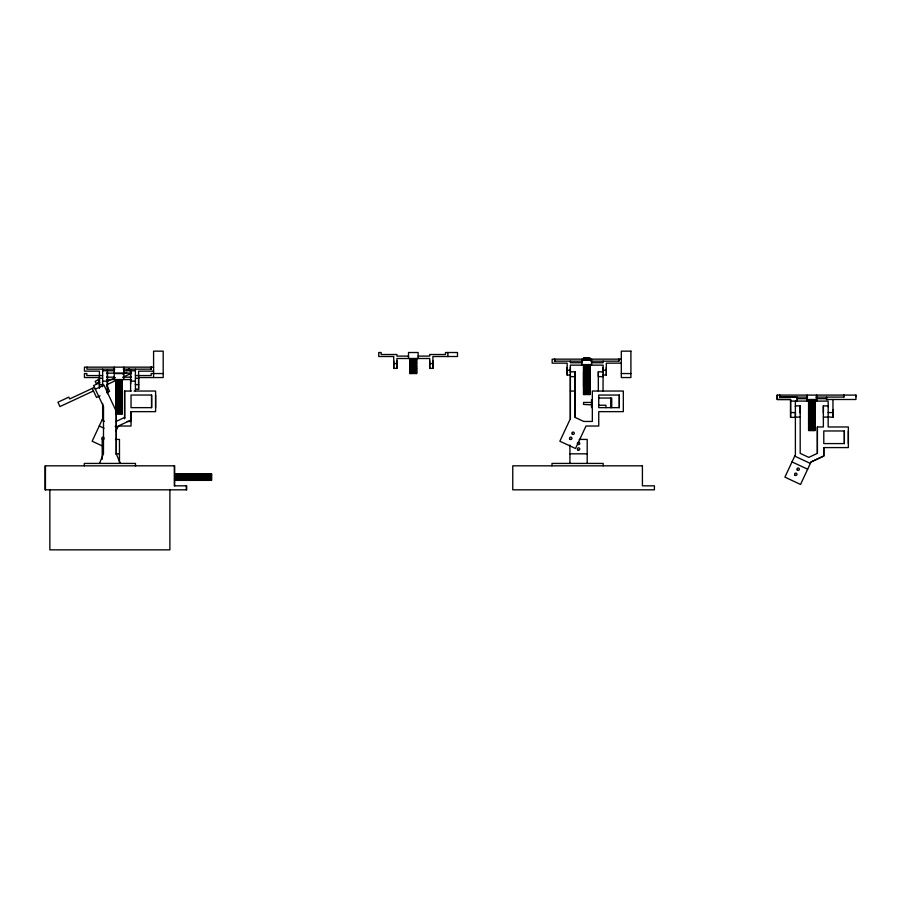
<?xml version="1.0" encoding="UTF-8"?>
<svg xmlns="http://www.w3.org/2000/svg" width="901" height="901" viewBox="0 0 901 901"><rect width="100%" height="100%" fill="white"/><g stroke="black" fill="none" stroke-linecap="round" stroke-linejoin="round"><path stroke-width="1.35" d="M99.437 384.4L99.437 388.038L99.437 371.156L84.446 371.156L84.446 367.157L153.587 367.157M99.437 384.096L99.437 377.992M99.437 376.134L99.437 375.48M102.635 383.882L102.635 384.637L99.437 384.637M102.635 370.739L102.635 369.973M107.433 392.836L107.433 384.637M107.433 383.882L107.433 379.839M107.433 377.035L107.433 372.53M107.433 370.739L107.433 369.973L107.433 393.714M115.824 384.4L115.824 394.593L122.221 394.661L122.221 379.558L122.221 413.852M120.261 463.429L116.274 453.822L116.274 411.43L104.009 385.144L95.303 389.198M124.62 391.045L124.62 418.65L124.62 391.045L131.355 391.034M130.611 383.882L130.611 379.895M130.611 377.035L130.611 372.53M130.611 370.739L130.611 369.973L130.611 391.045M134.046 391.045L155.603 391.034L155.603 411.644L131.028 411.644L131.028 420.08L118.279 426.027L115.981 430.96M135.409 383.882L135.409 384.637L138.608 384.637M135.409 388.917L138.608 389.435L138.608 384.4M135.409 370.739L135.409 369.973M138.608 384.096L138.608 377.992M138.608 376.134L138.608 375.48M151.593 407.646L151.593 395.043L131.028 395.043L131.028 407.646L151.593 407.646L151.593 395.043M155.603 407.646L155.603 395.043M396.924 363.351L396.924 368.396L393.726 368.396L393.726 363.351M393.726 363.058L393.726 360.839M396.924 363.058L396.924 360.839M416.521 363.351L416.521 373.555L410.113 373.555L410.113 363.351M410.113 363.058L410.113 358.508L410.113 373.555M416.521 363.058L416.521 358.508L416.521 373.555M432.908 363.351L432.908 368.396L429.709 368.396L429.709 363.351M429.709 363.058L429.709 360.839M432.908 363.058L432.908 360.839M570.356 375.03L567.157 375.03L567.157 369.996M567.157 369.692L567.157 367.473M570.356 371.831L575.153 371.831L575.153 375.886M570.356 418.74L570.356 376.629L575.153 376.629L575.153 417.445L583.747 421.454L592.34 421.454L592.34 391.045L623.323 391.034L623.323 411.644L598.748 411.644L598.748 426.027L585.999 426.027L575.514 448.518L559.87 441.22L570.356 418.74L570.356 365.153L603.129 365.153L603.039 391.045M570.356 375.886L570.356 374.456M570.356 372.755L570.356 369.996M570.356 369.692L570.356 367.473M583.544 386.597L583.544 376.393M583.544 371.55L583.544 376.1L589.941 376.077M589.941 386.597L589.941 371.55M598.332 375.886L598.332 371.831L603.129 371.899M603.129 375.886L603.129 374.456M603.129 372.755L603.129 369.996M603.129 369.692L603.129 367.473M603.129 375.03L606.328 375.03L606.328 369.996M606.328 369.692L606.328 367.473M619.314 407.646L619.314 395.043L598.748 395.043L598.748 407.646L619.314 407.646L619.314 395.043M855.95 396.688L855.95 395.089L777.203 395.089L777.203 399.481L790.582 399.492L790.582 417.377L795.392 417.377L795.392 412.568L790.582 412.568M779.613 395.089L779.613 397.082L796.991 397.082L796.991 401.08M790.582 417.377L790.582 399.492L777.203 399.481L777.203 395.089M795.392 406.678L795.392 405.912L800.189 405.889L800.189 453.372L808.783 457.381L817.376 453.372L817.376 426.973L823.368 426.973L823.368 405.912L828.165 405.889L828.165 406.678M800.189 412.962L800.189 407.275M800.189 406.959L800.189 405.912M806.981 395.089L806.969 399.492L816.576 399.492L816.576 401.091L816.576 395.089M816.576 398.692L816.576 397.082L816.576 398.692L826.566 398.681L826.566 399.492L855.95 399.492L855.95 395.089M817.376 453.372L817.376 426.973M823.368 412.962L823.368 407.275M823.368 406.959L823.368 405.912M790.582 401.08L828.165 401.091L828.165 426.973L848.359 426.973L848.359 447.583L823.784 447.583L823.784 456.019L811.035 461.965L800.55 484.445L784.906 477.147L795.392 454.667L795.392 401.091M828.165 416.848L832.963 417.377L832.963 412.331M832.963 412.027L832.963 409.809M844.35 443.585L844.35 430.971L823.784 430.971L823.784 443.585L844.35 443.585L844.35 430.971M848.359 443.585L848.359 430.971M575.153 371.831L575.153 417.445M99.47 463.429L103.469 453.822L103.525 406.61L93.614 385.572L99.831 382.677M127.12 369.951L129.305 368.937L131.332 373.284L122.649 377.339M94.459 387.385L69.659 398.952L68.814 397.138L57.934 402.218L59.962 406.565L93.467 390.944M106.6 381.731L115.396 377.62M122.941 374.106L126.714 372.35M106.521 384.851L116.443 380.222M100.079 395.809L96.52 397.465L92.285 388.399M107.196 392.487L109.573 391.383L106.926 385.718M116.026 421.454L124.62 417.445M811.035 461.965L823.784 456.019L823.784 447.583M408.513 356.109L396.924 356.109L396.924 354.51L381.146 354.51L381.146 352.516L378.747 352.516L378.747 356.514L393.726 356.514L393.726 368.396M418.12 356.109L429.709 356.109L429.709 354.51L445.488 354.51L445.488 352.516L457.494 352.516L457.494 356.514L432.908 356.514L432.908 368.396M583.544 358.339L589.941 358.339M583.544 358.418L589.941 358.418M410.113 358.643L416.521 358.643M583.544 358.778L589.941 358.925M410.113 359.06L416.521 359.06M621.307 359.15L552.167 359.15L552.167 363.148L567.157 363.148L567.157 375.03M410.113 359.274L416.521 359.274M410.113 359.409L416.521 359.409M583.544 359.454L589.941 359.454M583.544 359.645L589.941 359.645M410.113 359.893L416.521 359.882M583.544 359.893L589.941 359.893M410.113 359.927L416.521 359.927M410.113 360.377L416.521 360.377M410.113 360.58L416.521 360.58M410.113 360.918L416.521 360.918M410.113 361.076L416.521 361.143M582.564 361.155L554.565 361.155L554.565 359.15M590.921 361.155L618.908 361.155L618.908 359.15M410.113 361.763L416.521 362.011M410.113 362.484L416.521 362.484M410.113 362.63L416.521 362.63M581.945 362.754L570.356 362.754L570.356 361.155M591.54 362.754L603.129 362.754L603.129 361.155M621.307 363.148L606.328 363.148L606.328 375.03M393.726 363.599L396.924 363.599M410.113 363.644L416.521 363.644L410.113 363.756M429.709 363.599L432.908 363.599M410.113 363.993L416.521 363.993M410.113 364.15L416.521 364.15M583.544 364.59L589.941 364.59M410.113 364.623L416.521 364.714L410.113 364.837M410.113 365.479L416.521 365.479M583.544 365.446L589.941 365.446M410.113 365.716L416.521 365.558M589.941 365.851L583.544 365.851L589.941 366.088M410.113 366.054L416.521 366.054M410.113 366.256L416.521 366.256M583.544 366.256L589.941 366.256M410.113 366.617L416.521 366.617M410.113 366.707L416.521 366.707M410.113 367.225L416.521 367.225M583.544 367.056L589.941 367.056M410.113 367.349L416.521 367.349M410.113 367.563L416.521 367.563M583.544 367.495L589.941 367.495M583.544 367.743L589.941 367.619M583.544 367.923L589.941 367.923M410.113 367.98L416.521 367.98M583.544 368.058L589.941 368.058M410.113 368.227L416.521 368.25M410.113 368.509L416.521 368.396M410.113 368.644L416.521 368.61M410.113 368.791L416.521 368.791M583.544 368.779L589.941 368.779M410.113 368.971L416.521 368.971M114.844 369.151L86.856 369.151L87.014 367.157M123.2 369.151L151.188 369.151L151.188 367.157M410.113 369.23L416.521 369.23M583.544 369.173L589.941 369.173M583.544 369.624L589.941 369.5M410.113 369.714L416.521 369.714M410.113 369.996L416.521 369.86M583.544 369.962L589.941 369.962M410.113 370.12L416.521 370.12M410.113 370.345L416.521 370.334M567.157 370.232L570.356 370.232M603.129 370.232L606.328 370.232M102.635 370.75L114.224 370.75M123.82 370.75L135.409 370.75M410.113 370.638L416.521 370.638M583.544 370.604L589.941 370.604M583.544 370.942L589.941 370.942M153.587 371.156L138.608 371.156L138.608 389.435M410.113 371.167L416.521 371.167M410.113 371.46L416.521 371.46M583.544 371.381L589.941 371.415M410.113 371.595L416.521 371.719M410.113 371.741L416.521 371.741M583.544 371.955L589.941 371.955M410.113 372.271L416.521 372.271M410.113 372.575L416.521 372.665M583.544 372.507L589.941 372.507M410.113 372.766L416.521 372.755M583.544 372.777L589.941 372.777M410.113 372.991L416.521 372.991M106.498 373.149L131.546 373.149M410.113 373.138L416.521 373.138M410.113 373.284L416.521 373.284M583.544 373.307L589.941 373.273M163.194 373.555L151.188 373.555L151.188 375.559L135.409 375.559M583.544 373.51L589.941 373.51M621.307 373.555L630.914 373.555M583.544 374.005L589.941 374.005M583.544 374.467L589.941 374.467M583.544 374.67L589.941 374.67M583.544 375.278L589.941 375.165M102.635 375.559L86.856 375.559L86.856 373.555L84.446 373.555L84.446 377.553L99.437 377.553M583.544 375.582L589.941 375.582M583.544 376.584L589.941 376.438M598.332 376.629L603.129 376.629M106.498 377.159L114.224 377.159M123.82 377.159L131.546 377.159M583.544 377.08L589.941 377.08M583.544 377.249L589.941 377.249M138.608 377.553L163.194 377.553L163.194 351.153L153.587 351.153L153.587 377.553M583.544 377.665L589.941 377.665M99.437 378.24L102.635 378.24M135.409 378.24L138.608 378.24M583.544 378.161L589.941 378.161M583.544 378.488L589.941 378.42M583.544 378.983L589.941 378.983M583.544 379.22L589.941 379.22M106.498 379.558L131.546 379.558M115.824 379.693L122.221 379.693M583.544 379.726L589.941 379.726M115.824 380.109L122.221 380.109M583.544 380.222L589.941 380.222M583.544 380.368L589.941 380.368M122.221 380.92L115.824 380.92L122.221 381.055M583.544 380.853L589.941 380.853M102.635 381.157L107.433 381.157M130.611 381.157L135.409 381.157M583.544 381.157L589.941 381.157M115.824 381.416L122.221 381.416M115.824 381.619L122.221 381.619M583.544 381.754L589.941 381.754M115.824 381.956L122.221 381.956M115.824 382.114L122.221 382.193M583.544 382.655L589.941 382.655M115.824 382.959L122.221 382.846M115.824 383.049L122.221 383.049M583.544 383.015L589.941 383.015M115.824 383.522L122.221 383.522M115.824 383.68L122.221 383.68M583.544 383.702L589.941 383.702M115.824 383.916L122.221 383.916M122.221 384.029L115.824 384.006L115.824 379.558L115.824 413.852M583.544 384.085L589.941 383.95M583.544 384.153L589.941 384.153M583.544 384.389L589.941 384.389M115.824 384.806L122.221 384.693M583.544 384.806L589.941 384.806M115.824 385.042L122.221 385.042M115.824 385.189L122.221 385.189M583.544 385.594L589.941 385.56M115.824 385.662L122.221 385.763M583.544 385.797L589.941 385.797M115.824 385.887L122.221 385.876M583.544 386.473L589.941 386.473M115.824 386.754L122.221 386.754M115.824 387.092L122.221 387.092M115.824 387.295L122.221 387.295M583.544 387.295L589.941 387.126M583.544 387.396L589.941 387.396M583.544 387.509L589.941 387.509M583.544 387.689L589.941 387.689M583.544 388.016L589.941 388.016M115.824 388.399L122.221 388.263M115.824 388.613L122.221 388.613M583.544 388.883L589.941 388.86M115.824 389.029L122.221 389.029M115.824 389.277L122.221 389.277M583.544 389.243L589.941 389.243M583.544 389.401L589.941 389.401M115.824 389.683L122.221 389.66M115.824 389.829L122.221 389.829M115.824 390.009L122.221 390.009M115.824 390.268L122.221 390.268M583.544 390.313L589.941 390.313M583.544 390.617L589.941 390.64M115.824 390.764L122.221 390.719M122.221 390.899L115.824 391.034L122.221 391.158M570.356 391.045L575.153 391.045M115.824 391.383L122.221 391.383M583.544 391.563L589.941 391.563M115.824 391.676L122.221 391.676M583.544 391.653L589.941 391.653M583.544 391.834L589.941 391.834M115.824 392.205L122.221 392.205M115.824 392.509L122.221 392.442M583.544 392.476L589.941 392.476M115.824 392.633L122.221 392.633M583.544 392.611L589.941 392.611M115.824 392.78L122.221 392.768M583.544 392.836L589.941 392.836M115.824 393.32L122.221 393.32M583.544 393.365L589.941 393.455M115.824 393.613L122.221 393.613M583.544 393.512L589.941 393.624M115.824 393.827L122.221 393.805M115.824 393.974L122.221 393.974M583.544 394.064L589.941 394.064M583.544 394.176L589.941 394.176M115.824 394.278L122.221 394.278M589.941 394.503L583.544 394.604L583.544 364.5M115.824 394.829L122.221 394.897M115.824 395.19L122.221 395.19M115.824 395.742L122.221 395.742M115.824 395.877L122.221 395.877M115.824 395.99L122.221 395.99M115.824 396.192L122.221 396.192M115.824 396.474L122.221 396.474M115.824 396.992L122.221 396.992M807.6 397.082L779.77 397.082L779.77 395.089M815.957 397.082L843.944 397.082L843.944 395.089M122.221 397.273L115.824 397.431L122.221 397.476M115.824 397.656L122.221 397.814M115.824 398.073L122.221 398.073M598.748 398.039L611.711 398.039L611.711 407.646M115.824 398.535L122.221 398.535M796.991 398.681L806.981 398.681M115.824 398.771L122.221 398.929M115.824 399.301L122.221 399.267M115.824 399.503L122.221 399.391M115.824 399.695L122.221 399.695M115.824 399.92L122.221 399.92M115.824 400.303L122.221 400.303M115.824 400.596L122.221 400.483M115.824 401.148L122.221 401.159L115.824 401.215M808.58 401.384L814.977 401.384M115.824 401.745L122.221 401.745M115.824 401.925L122.221 401.925M808.58 401.778L814.977 401.869M808.58 402.026L814.977 402.026M115.824 402.218L122.221 402.218M808.58 402.195L814.977 402.263M115.824 402.342L122.221 402.387M591.54 402.443L583.544 402.443L583.544 404.448L591.54 404.842M808.58 402.984L814.977 402.984M115.824 403.276L122.221 403.411M808.58 403.423L814.977 403.423M115.824 404.008L122.221 403.885M808.58 403.997L814.977 403.851M808.58 404.718L814.977 404.718M115.824 404.954L122.221 404.898M115.824 405.078L122.221 405.078M808.58 405.101L814.977 405.101M598.748 405.247L605.945 405.247L605.945 407.646M115.824 405.36L122.221 405.36M808.58 405.45L814.977 405.439M115.824 405.54L122.221 405.54M808.58 405.563L814.977 405.563M115.824 406.002L122.221 406.069M808.58 405.9L814.977 405.9M115.824 406.126L122.221 406.137M808.58 406.542L814.977 406.542M115.824 406.801L122.221 406.7M115.824 406.993L122.221 406.993M808.58 406.88L814.977 406.88M115.824 407.365L122.221 407.365M808.58 407.32L814.977 407.353M808.58 407.41L814.977 407.41M115.824 407.59L122.221 407.59M115.824 407.781L122.221 407.905M808.58 407.894L814.977 407.894M115.824 407.984L122.221 408.029M115.824 408.513L122.221 408.356M808.58 408.446L814.977 408.446M115.824 408.75L122.221 408.75M808.58 408.716L814.977 408.716M115.824 409.212L122.221 409.212M808.58 409.212L814.977 409.245M808.58 409.448L814.977 409.448M115.824 409.628L122.221 409.471M122.221 409.797L115.824 409.82L122.221 410.011M808.58 409.932L814.977 409.932M115.824 410.293L122.221 410.293M808.58 410.394L814.977 410.394M808.58 410.608L814.977 410.608M115.824 410.811L122.221 410.811M115.824 411.093L122.221 411.093M808.58 411.104L814.977 411.104M808.58 411.205L814.977 411.205M808.58 411.52L814.977 411.52M115.824 411.554L122.221 411.554M808.58 412.016L814.977 412.016M115.824 412.095L122.221 412.095M115.824 412.455L122.221 412.399M808.58 412.376L814.977 412.376M115.824 412.635L122.221 412.635M808.58 412.512L814.977 412.512M828.165 412.568L832.963 412.568M115.824 413.007L122.221 413.007M808.58 413.018L814.977 413.018M808.58 413.187L814.977 413.187M115.824 413.311L122.221 413.311M115.824 413.458L122.221 413.458M115.824 413.593L122.221 413.593M808.58 413.604L814.977 413.604M115.824 413.807L122.221 413.807M808.58 414.1L814.977 414.1M808.58 414.426L814.977 414.347M808.58 414.922L814.977 414.922M808.58 415.158L814.977 415.158M808.58 415.665L814.977 415.665M808.58 416.149L814.977 416.149M808.58 416.296L814.977 416.307M808.58 416.78L814.977 416.78M795.392 417.095L800.189 417.095M808.58 417.084L814.977 417.084M823.368 417.095L828.165 417.095M808.58 417.681L814.977 417.681M808.58 418.132L814.977 418.165M808.58 418.593L814.977 418.593M808.58 418.954L814.977 418.954M808.58 419.641L814.977 419.641M808.58 419.877L814.977 419.877L808.58 420.091M808.58 420.328L814.977 420.328M808.58 420.733L814.977 420.733M127.187 421.454L131.028 421.454M808.58 421.499L814.977 421.533M808.58 421.736L814.977 421.736M808.58 421.95L814.977 421.927M808.58 422.411L814.977 422.411M808.58 423.065L814.977 423.065M808.58 423.233L814.977 423.335M808.58 423.447L814.977 423.447M808.58 423.628L814.977 423.628M808.58 423.943L814.977 423.943M808.58 424.821L814.977 424.821M808.58 425.182L814.977 425.182M808.58 425.34L814.977 425.34M118.279 426.027L131.028 426.027L131.028 411.644M808.58 426.072L814.977 425.982M808.58 426.252L814.977 426.252M808.58 426.556L814.977 426.567M808.58 427.502L814.977 427.581M808.58 427.772L814.977 427.772M808.58 428.549L814.977 428.549M808.58 428.775L814.977 428.775M808.58 429.439L814.977 429.383M808.58 429.552L814.977 429.552M808.58 430.002L814.977 430.002M808.58 430.115L814.977 430.115M808.58 430.385L814.977 430.441L814.977 401.091M814.977 430.532L808.58 430.532L808.58 401.091M115.486 439.418L119.473 439.418L119.473 463.429M579.219 439.418L587.193 439.418L587.193 463.429M115.486 453.822L119.473 453.822M569.928 453.822L587.193 453.822M211.6 473.971L175.121 473.971L175.166 480.368L211.6 480.368L211.521 473.971L211.386 480.368M794.716 456.12L810.359 463.418M792.013 461.92L807.656 469.218M101.959 420.181L104.358 421.308M115.193 426.353L117.603 427.479M99.256 425.993L104.066 428.234M101.779 445.702L92.15 441.22L102.635 418.74L102.635 403.423M598.332 371.831L598.332 391.045M843.787 395.089L843.787 397.082M832.963 399.492L832.963 417.377M826.566 397.082L826.566 399.492M806.981 397.093L806.981 401.091M618.75 359.15L618.75 361.155M610.743 398.039L610.743 407.646M603.197 465.828L603.197 463.429L551.986 463.429L551.986 465.828M591.54 359.15L591.54 365.153M591.54 399.639L591.54 407.646M589.941 360.163L589.941 358.125L583.544 358.125L583.544 360.163M589.941 364.5L589.941 394.604M581.933 359.15L581.945 365.153M569.928 445.026L569.928 463.429M554.734 359.15L554.734 361.155M447.887 352.516L447.887 356.514M429.709 368.396L429.709 358.508L396.924 358.508L396.924 368.396M418.12 358.508L418.12 352.516L408.513 352.516L408.513 358.508M211.296 473.971L211.194 480.368M210.789 473.971L210.789 480.368M210.631 473.971L210.631 480.368M210.057 473.971L210.057 480.368M209.854 473.971L209.854 480.368M209.663 473.971L209.663 480.368M209.111 473.971L209.111 480.368M208.852 473.971L208.886 480.368M207.658 473.971L207.658 480.368M206.622 473.971L206.723 480.368M205.383 473.971L205.383 480.368M205.101 473.971L205.101 480.368M204.718 473.971L204.718 480.368M203.874 473.971L203.874 480.368M203.435 473.971L203.435 480.368L203.221 473.971M203.018 473.971L203.018 480.368M202.241 473.971L202.241 480.368M201.813 473.971L201.813 480.368M201.531 473.971L201.633 480.368M201.374 473.971L201.374 480.368M201.182 473.971L201.182 480.368M200.484 473.971L200.484 480.368M200.112 473.971L200.112 480.368M199.74 473.971L199.729 480.368M199.65 473.971L199.65 480.368M199.256 473.971L199.256 480.368M198.637 473.971L198.637 480.368M198.321 473.971L198.321 480.368M197.251 473.971L197.251 480.368M196.722 473.971L196.722 480.368M196.463 473.971L196.463 480.368M195.968 473.971L195.911 480.368M195.686 473.971L195.686 480.368M195.19 473.971L195.19 480.368M194.751 473.971L194.751 480.368M194.571 473.971L194.571 480.368M193.614 473.971L193.614 480.368M193.107 473.971L193.107 480.368M192.78 473.971L192.78 480.368M192.656 473.971L192.656 480.368M192.15 473.971L192.15 480.368M191.969 473.971L191.969 480.368M191.53 473.971L191.53 480.368M191.035 473.971L191.035 480.368M190.753 473.971L190.809 480.368M190.257 473.971L190.257 480.368M190.01 473.971L190.01 480.368M189.469 473.971L189.469 480.368M188.399 473.971L188.399 480.368M188.084 473.971L188.084 480.368M187.464 473.971L187.464 480.368M186.991 473.971L186.991 480.368M186.608 473.971L186.608 480.368M186.237 473.971L186.237 480.368M186.293 485.83L186.293 489.829M185.538 473.971L185.538 480.368M185.088 473.971L185.088 480.368M184.908 473.971L184.908 480.368M184.48 473.971L184.48 480.368M183.703 473.971L183.703 480.368M183.286 473.971L183.32 480.368M182.847 473.971L182.847 480.368M182.227 473.971L182.227 480.368M181.856 473.971L181.934 480.368M181.619 473.971L181.619 480.368M181.338 473.971L181.338 480.368M179.997 473.971L180.099 480.368M179.062 473.971L179.062 480.368M177.869 473.971L177.835 480.368M177.61 473.971L177.61 480.368M176.866 473.971L176.866 480.368M176.664 473.971L176.664 480.368M176.145 473.971L176.089 480.368M175.932 473.971L175.932 480.368M175.526 473.971L175.526 480.368M175.436 473.971L175.436 480.368M174.693 485.83L174.693 465.828L45.05 465.828L45.05 489.829L186.687 489.829L186.687 485.83L174.287 485.83L174.287 465.828M169.884 489.48L169.884 549.847L49.848 549.847L49.848 489.48M151.03 367.157L151.03 369.151M135.477 465.828L135.477 463.429L84.266 463.429L84.266 465.828M135.409 369.151L135.409 391.045M123.82 367.157L123.82 373.149M123.82 379.558L123.82 373.555L114.224 373.555L114.224 379.558M116.274 411.43L116.274 453.822M114.224 367.157L114.224 373.149M102.635 369.151L102.635 386.72M102.207 439.418L102.207 459.307M45.455 465.828L45.455 489.829M104.099 438.843A1.205 1.205 0 0 1 102.331 439.316A1.205 1.205 0 0 1 102.162 437.492A1.205 1.205 0 0 1 103.998 437.649M577.958 442.38A1.205 1.205 0 0 1 579.737 443.213A1.205 1.205 0 0 1 578.352 444.598A1.205 1.205 0 0 1 577.518 442.819M98.063 379.963L95.168 381.314L96.182 383.499L99.076 382.148L98.063 379.963M630.914 351.153L621.307 351.153L621.307 377.553L630.914 377.553L630.914 351.153M416.521 362.866L410.113 362.866L416.521 362.979M122.221 380.323L115.824 380.323L122.221 380.447M589.941 382.193L583.544 382.227L589.941 382.261M589.941 385.988L583.544 385.988L589.941 386.011M122.221 386.529L115.824 386.529L122.221 386.597M122.221 387.655L115.824 387.655L122.221 387.745M122.221 403.04L115.824 403.051L122.221 403.096M814.977 403.547L808.58 403.547L814.977 403.682M122.221 404.189L115.824 404.189L122.221 404.245M122.221 411.295L115.824 411.295L122.221 411.408M642.413 465.828L512.77 465.828L512.77 489.829L654.408 489.829L654.408 485.83L642.413 485.83L642.413 465.828M207.962 480.368L207.962 473.971L207.894 480.368M206.273 480.368L206.273 473.971L206.183 480.368M197.86 480.368L197.837 473.971L197.736 480.368M194.064 480.368L194.064 473.971L193.94 480.368M188.985 480.368L188.985 473.971L188.883 480.368M180.538 480.368L180.527 473.971L180.448 480.368M178.826 480.368L178.826 473.971L178.758 480.368M794.997 475.187A1.205 1.205 0 0 0 796.957 474.478A1.205 1.205 0 0 0 795.358 473.149A1.205 1.205 0 0 0 794.997 475.187M797.362 470.119A1.205 1.205 0 0 0 799.322 469.41A1.205 1.205 0 0 0 797.723 468.07A1.205 1.205 0 0 0 797.362 470.119M577.958 450.061A1.205 1.205 0 0 0 579.76 449.025A1.205 1.205 0 0 0 577.958 447.977A1.205 1.205 0 0 0 577.958 450.061M572.326 434.181A1.205 1.205 0 0 0 574.286 433.471A1.205 1.205 0 0 0 572.687 432.131A1.205 1.205 0 0 0 572.326 434.181M569.961 439.26A1.205 1.205 0 0 0 571.921 438.55A1.205 1.205 0 0 0 570.322 437.21A1.205 1.205 0 0 0 569.961 439.26"/></g></svg>
